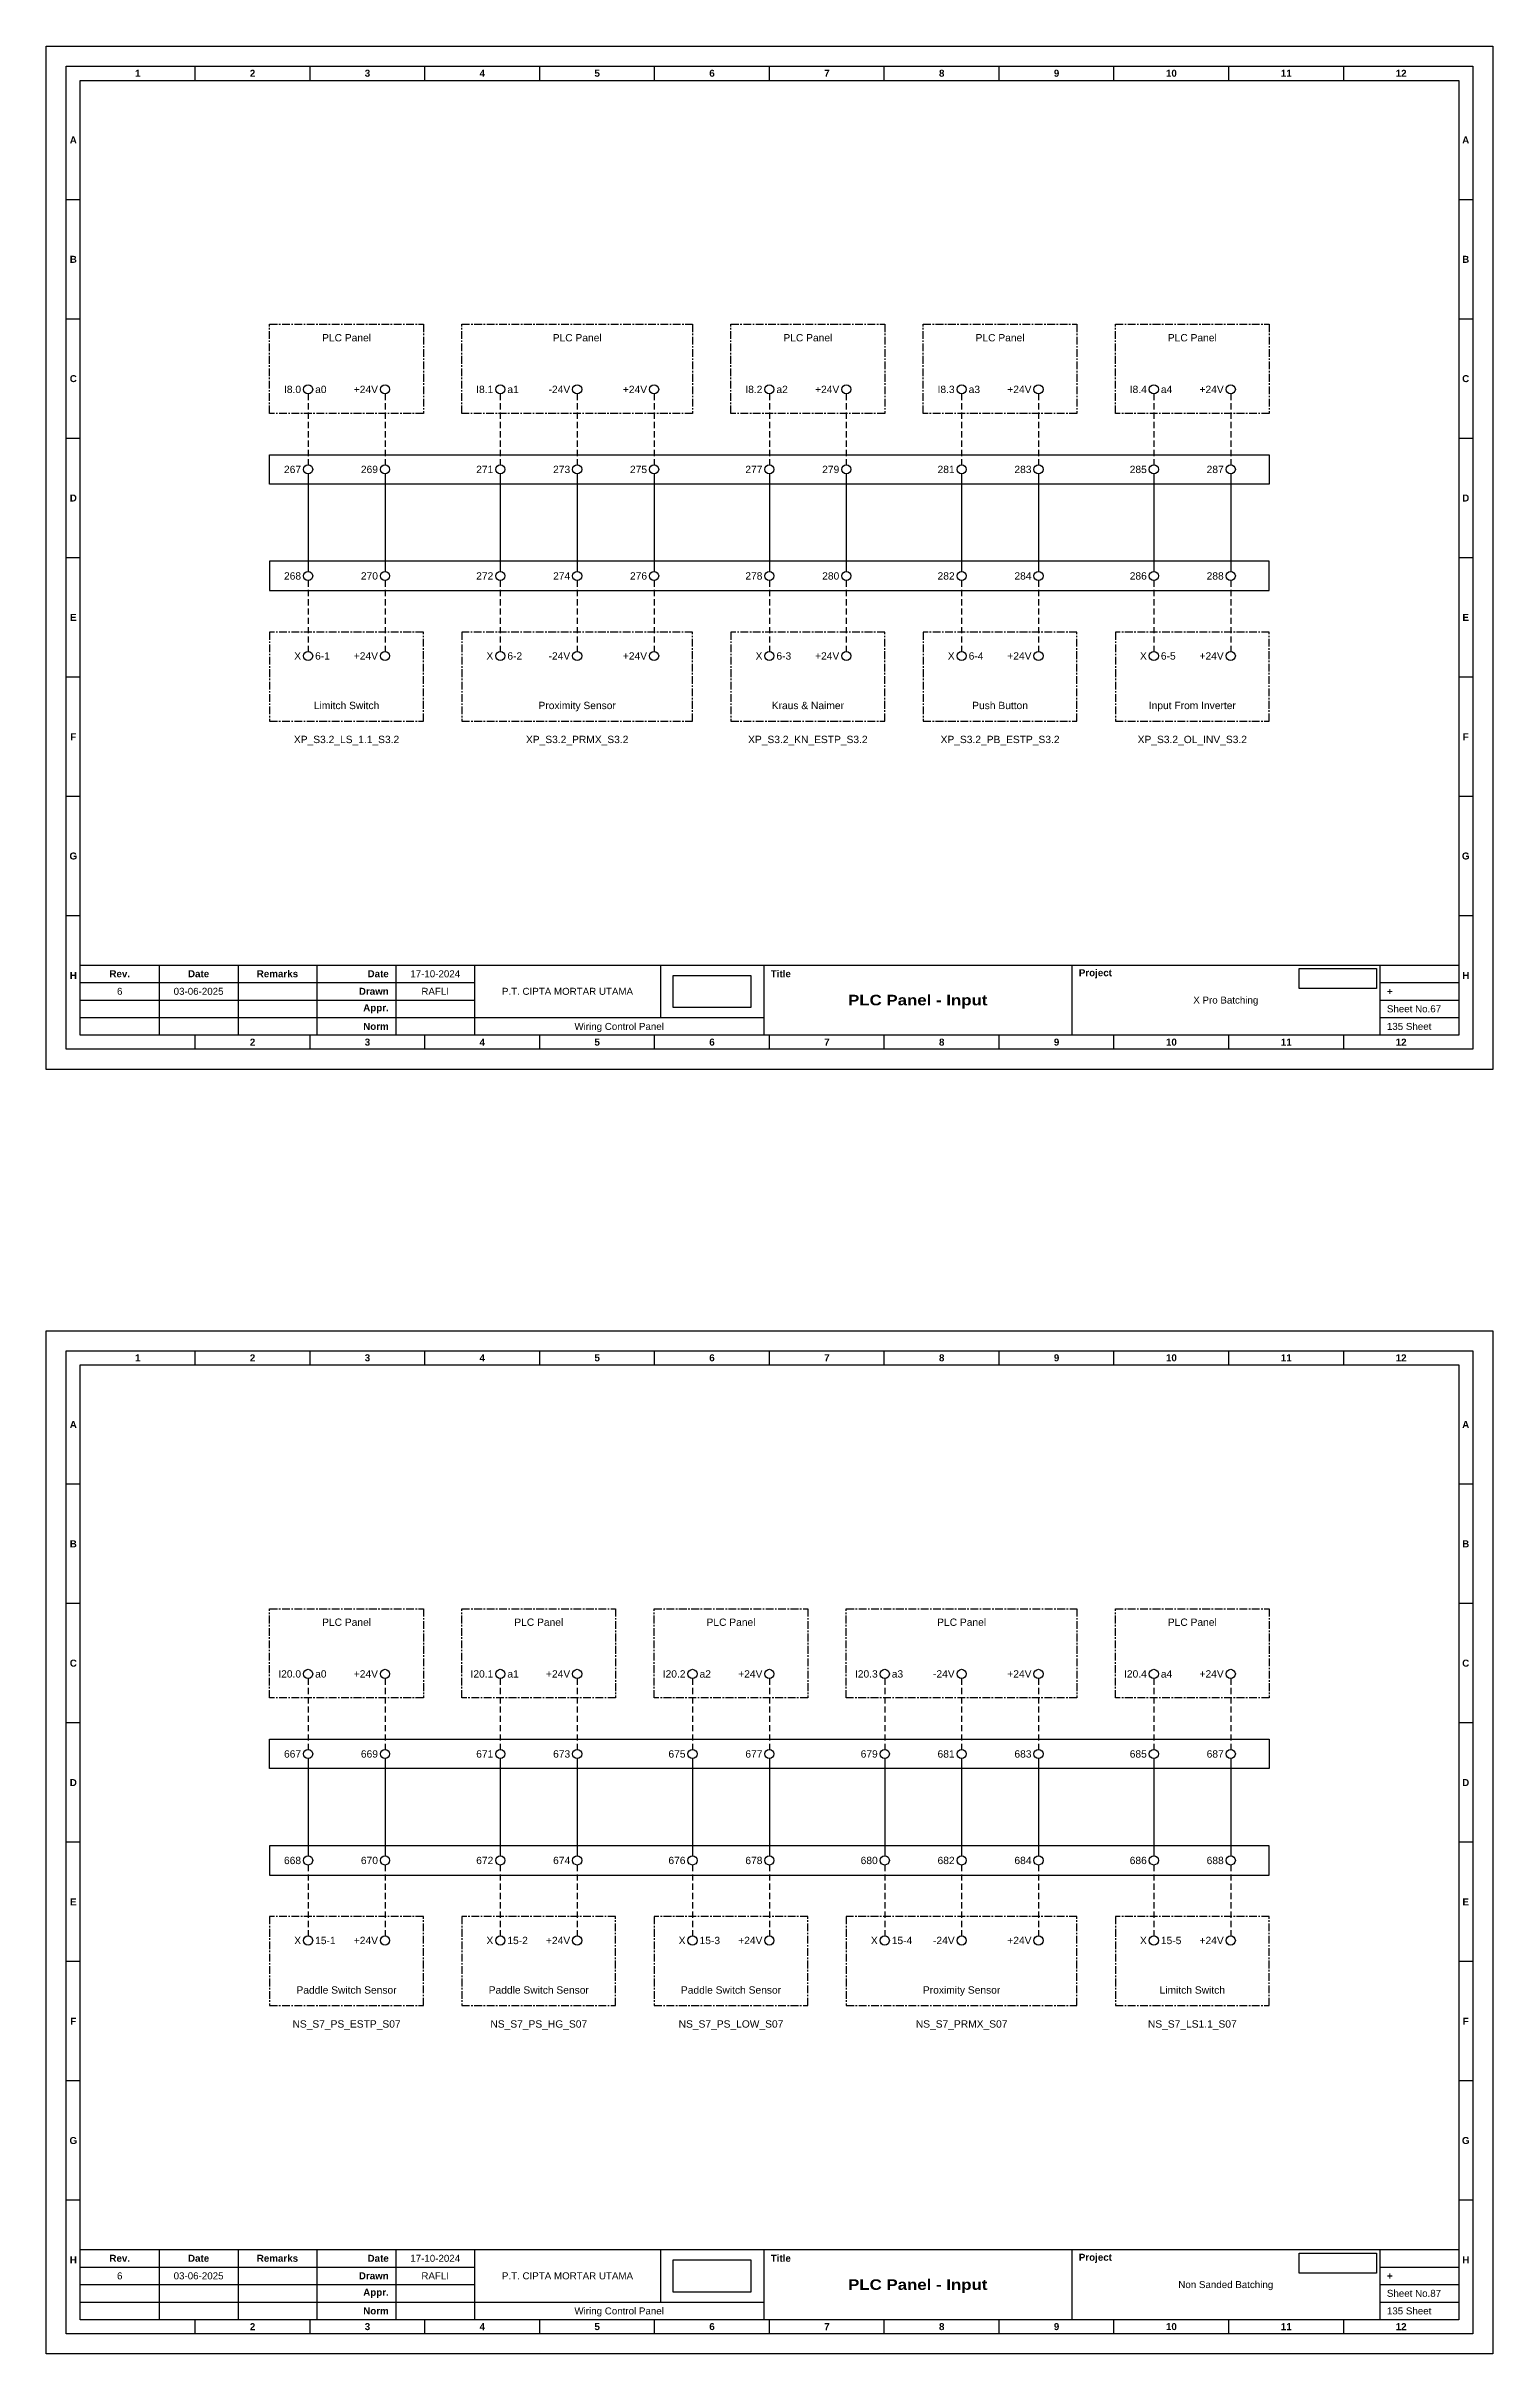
# Model space of a CAD drawing. Header units: millimetres. Extents: x 2277 to 9242, y 1004 to 1739.
# Drawn here: x 2277.3 to 2573.4, y 1003.8 to 1475.9 of the extents above; entities that cross this region are included whole.
import ezdxf
from ezdxf.enums import TextEntityAlignment as Align

# ---------------------------------------------------------------- set-up
doc = ezdxf.new("R2010")
doc.units = ezdxf.units.MM
doc.linetypes.add('CENTER', pattern=[50.8, 31.75, -6.35, 6.35, -6.35])
doc.linetypes.add('HIDDEN', pattern=[9.525, 6.35, -3.175])
doc.styles.add('Bold', font='ariblk.ttf', dxfattribs={"height": 25.4})
doc.styles.get("Standard").update_dxf_attribs({"font": 'arial.ttf'})
picture_1 = doc.add_image_def('image1.png', size_in_pixel=(2048, 847))
picture_2 = doc.add_image_def('image2.png', size_in_pixel=(2092, 542))

# ---------------------------------------------------------------- blocks, each defined once
blk = doc.blocks.new('KOP MU PROJECT')
at = {"color": 6, "ltscale": 50}
for p, q in [((27.74, 184.05), (27.74, 186.66)), ((49.13, 184.05), (49.13, 186.66)), ((70.51, 184.05), (70.51, 186.66)), ((91.89, 184.05), (91.89, 186.66)), ((113.27, 184.05), (113.27, 186.66)), ((134.66, 184.05), (134.66, 186.66)), ((156.04, 184.05), (156.04, 186.66)), ((177.42, 184.05), (177.42, 186.66)), ((198.8, 184.05), (198.8, 186.66)), ((220.19, 184.05), (220.19, 186.66)), ((241.57, 184.05), (241.57, 186.66)), ((6.36, 161.84), (3.75, 161.84)), ((265.59, 161.84), (262.98, 161.84)), ((6.36, 139.63), (3.75, 139.63)), ((265.59, 139.63), (262.98, 139.63)), ((6.36, 117.42), (3.75, 117.42)), ((265.59, 117.42), (262.98, 117.42)), ((6.36, 95.22), (3.75, 95.22)), ((265.59, 95.22), (262.98, 95.22)), ((6.36, 73.01), (3.75, 73.01)), ((265.59, 73.01), (262.98, 73.01)), ((6.36, 50.8), (3.75, 50.8)), ((265.59, 50.8), (262.98, 50.8)), ((6.36, 28.59), (3.75, 28.59)), ((265.59, 28.59), (262.98, 28.59)), ((27.74, 3.75), (27.74, 6.36)), ((49.13, 3.75), (49.13, 6.36)), ((70.51, 3.75), (70.51, 6.36)), ((91.89, 3.75), (91.89, 6.36)), ((113.27, 3.75), (113.27, 6.36)), ((134.66, 3.75), (134.66, 6.36)), ((156.04, 3.75), (156.04, 6.36)), ((177.42, 3.75), (177.42, 6.36)), ((198.8, 3.75), (198.8, 6.36)), ((220.19, 3.75), (220.19, 6.36)), ((241.57, 3.75), (241.57, 6.36))]:
    blk.add_line(p, q, dxfattribs=at)
at = {"ltscale": 50}
for p, q in [((6.36, 19.41), (262.98, 19.41)), ((21.04, 19.41), (21.04, 6.36)), ((35.72, 19.41), (35.72, 6.36)), ((50.41, 19.41), (50.41, 6.36)), ((65.09, 19.41), (65.09, 6.36)), ((79.77, 19.41), (79.77, 6.36)), ((114.35, 19.41), (114.35, 9.62)), ((133.6, 19.41), (133.6, 6.36)), ((190.95, 19.41), (190.95, 6.36)), ((248.3, 19.41), (248.3, 6.36)), ((6.36, 16.15), (79.77, 16.15)), ((6.36, 12.89), (79.77, 12.89)), ((248.3, 16.15), (262.98, 16.15)), ((248.3, 12.89), (262.98, 12.89)), ((6.36, 9.62), (133.6, 9.62)), ((248.3, 9.62), (262.98, 9.62))]:
    blk.add_line(p, q, dxfattribs=at)
at = {"color": 1, "ltscale": 50}
blk.add_lwpolyline([(269.34, 0), (0, 0), (0, 190.41), (269.34, 190.41)], close=True, dxfattribs=at)
at = {"color": 6, "ltscale": 50}
for points in [[(265.59, 3.75), (3.75, 3.75), (3.75, 186.66), (265.59, 186.66)], [(262.98, 6.36), (6.36, 6.36), (6.36, 184.05), (262.98, 184.05)]]:
    blk.add_lwpolyline(points, close=True, dxfattribs=at)
at = {"ltscale": 50, "char_height": 1.305, "attachment_point": 4}
for s, width, heights, insert in [('\\pxqc;{\\fArial|b1|i0|c0|p34;1}', 21.3825, [2.51], (6.36, 185.36)), ('\\pxqc;{\\fArial|b1|i0|c0|p34;2}', 21.3825, [2.51], (27.74, 185.36)), ('\\pxqc;{\\fArial|b1|i0|c0|p34;3}', 21.3825, [2.51], (49.13, 185.36)), ('\\pxqc;{\\fArial|b1|i0|c0|p34;4}', 21.3825, [2.51], (70.51, 185.36)), ('\\pxqc;{\\fArial|b1|i0|c0|p34;5}', 21.3825, [2.51], (91.89, 185.36)), ('\\pxqc;{\\fArial|b1|i0|c0|p34;6}', 21.3825, [2.51], (113.27, 185.36)), ('\\pxqc;{\\fArial|b1|i0|c0|p34;7}', 21.3825, [2.51], (134.66, 185.36)), ('\\pxqc;{\\fArial|b1|i0|c0|p34;8}', 21.3825, [2.51], (156.04, 185.36)), ('\\pxqc;{\\fArial|b1|i0|c0|p34;9}', 21.3825, [2.51], (177.42, 185.36)), ('\\pxqc;{\\fArial|b1|i0|c0|p34;10}', 21.3825, [2.51], (198.8, 185.36)), ('\\pxqc;{\\fArial|b1|i0|c0|p34;11}', 21.3825, [2.51], (220.19, 185.36)), ('\\pxqc;{\\fArial|b1|i0|c0|p34;12}', 21.3825, [2.51], (241.57, 185.36)), ('\\pxqc;{\\fArial|b1|i0|c0|p34;A}', 2.61, [2.51], (3.75, 172.95)), ('\\pxqc;{\\fArial|b1|i0|c0|p34;A}', 2.61, [2.51], (262.98, 172.95)), ('\\pxqc;{\\fArial|b1|i0|c0|p34;B}', 2.61, [2.51], (3.75, 150.74)), ('\\pxqc;{\\fArial|b1|i0|c0|p34;B}', 2.61, [2.51], (262.98, 150.74)), ('\\pxqc;{\\fArial|b1|i0|c0|p34;C}', 2.61, [2.51], (3.75, 128.53)), ('\\pxqc;{\\fArial|b1|i0|c0|p34;C}', 2.61, [2.51], (262.98, 128.53)), ('\\pxqc;{\\fArial|b1|i0|c0|p34;D}', 2.61, [2.51], (3.75, 106.32)), ('\\pxqc;{\\fArial|b1|i0|c0|p34;D}', 2.61, [2.51], (262.98, 106.32)), ('\\pxqc;{\\fArial|b1|i0|c0|p34;E}', 2.61, [2.51], (3.75, 84.11)), ('\\pxqc;{\\fArial|b1|i0|c0|p34;E}', 2.61, [2.51], (262.98, 84.11)), ('\\pxqc;{\\fArial|b1|i0|c0|p34;F}', 2.61, [2.51], (3.75, 61.9)), ('\\pxqc;{\\fArial|b1|i0|c0|p34;F}', 2.61, [2.51], (262.98, 61.9)), ('\\pxqc;{\\fArial|b1|i0|c0|p34;G}', 2.61, [2.51], (3.75, 39.69)), ('\\pxqc;{\\fArial|b1|i0|c0|p34;G}', 2.61, [2.51], (262.98, 39.69)), ('\\pxqc;{\\fArial|b1|i0|c0|p34;H}', 2.61, [2.51], (3.75, 17.47)), ('\\pxqc;{\\fArial|b1|i0|c0|p34;Rev.}', 14.6811, [2.88], (6.36, 17.78)), ('\\pxqc;{\\fArial|b1|i0|c0|p34;Date}', 14.6811, [2.88], (21.04, 17.78)), ('\\pxqc;{\\fArial|b1|i0|c0|p34;Remarks}', 14.6811, [2.88], (35.72, 17.78)), ('\\pxqr;{\\fArial|b1|i0|c0|p34;Date}', 13.3761, [2.88], (50.41, 17.78)), ('\\pxql;{\\fArial|b1|i0|c0|p34;Title}', 50.2419, [2.88], (134.9, 17.78)), ('\\pxql;{\\fArial|b1|i0|c0|p34;Project}', 50.2419, [2.88], (192.25, 17.78)), ('\\pxqc;{\\fArial|b1|i0|c0|p34;H}', 2.61, [2.51], (262.98, 17.47)), ('\\pxqr;{\\fArial|b1|i0|c0|p34;Drawn}', 13.3761, [2.88], (50.41, 14.52)), ('\\pxql;{\\fArial|b1|i0|c0|p34;+}', 14.6811, [2.88], (249.61, 14.52)), ('\\pxqr;{\\fArial|b1|i0|c0|p34;Appr.}', 13.3761, [2.88], (50.41, 11.26)), ('\\pxqr;{\\fArial|b1|i0|c0|p34;Norm}', 13.3761, [2.88], (50.41, 7.99)), ('\\pxqc;{\\fArial|b1|i0|c0|p34;2}', 21.3825, [2.51], (27.74, 5.06)), ('\\pxqc;{\\fArial|b1|i0|c0|p34;3}', 21.3825, [2.51], (49.13, 5.06)), ('\\pxqc;{\\fArial|b1|i0|c0|p34;4}', 21.3825, [2.51], (70.51, 5.06)), ('\\pxqc;{\\fArial|b1|i0|c0|p34;5}', 21.3825, [2.51], (91.89, 5.06)), ('\\pxqc;{\\fArial|b1|i0|c0|p34;6}', 21.3825, [2.51], (113.27, 5.06)), ('\\pxqc;{\\fArial|b1|i0|c0|p34;7}', 21.3825, [2.51], (134.66, 5.06)), ('\\pxqc;{\\fArial|b1|i0|c0|p34;8}', 21.3825, [2.51], (156.04, 5.06)), ('\\pxqc;{\\fArial|b1|i0|c0|p34;9}', 21.3825, [2.51], (177.42, 5.06)), ('\\pxqc;{\\fArial|b1|i0|c0|p34;10}', 21.3825, [2.51], (198.8, 5.06)), ('\\pxqc;{\\fArial|b1|i0|c0|p34;11}', 21.3825, [2.51], (220.19, 5.06)), ('\\pxqc;{\\fArial|b1|i0|c0|p34;12}', 21.3825, [2.51], (241.57, 5.06))]:
    blk.add_mtext_dynamic_manual_height_columns(s, width=width, gutter_width=0.0326, heights=heights, dxfattribs=dict(at, insert=insert))
at = {"ltscale": 50}
for tag, p in [('DATECREATED', (72.43, 17.78)), ('REV', (13.7, 14.52)), ('REVDATE', (28.38, 14.52)), ('REMARKS', (43.06, 14.52)), ('DRAWN', (72.43, 14.52)), ('COMPANY', (97.06, 14.52)), ('PROJECT', (219.62, 12.89)), ('NORM', (72.43, 7.99)), ('APPR', (72.43, 11.26)), ('DRAWINGCATEGORY', (106.68, 7.99)), ('DESCRIPTION', (162.27, 10.03))]:
    blk.add_attdef(tag, text='', height=1.3, dxfattribs=at).set_placement(p, align=Align.MIDDLE_CENTER)
at = {"ltscale": 50, "style": 'Bold'}
blk.add_attdef('TITLE', text='', height=1.96, dxfattribs=at).set_placement((162.27, 12.89), align=Align.MIDDLE_CENTER)
at = {"ltscale": 50}
for tag, p in [('TOTALSHEET', (249.61, 7.99)), ('SHEETNUMBER', (249.61, 11.26))]:
    blk.add_attdef(tag, text='', height=1.3, dxfattribs=at).set_placement(p, align=Align.MIDDLE_LEFT)
image = blk.add_image(picture_1, insert=(116.72, 11.48), size_in_units=(14.5, 6), dxfattribs=at)
image.dxf.flags = 15
image = blk.add_image(picture_2, insert=(233.29, 15.04), size_in_units=(14.36, 3.72), dxfattribs=at)
image.dxf.flags = 15

msp = doc.modelspace()

# ---------------------------------------------------------------- linework, layer by layer
at = {"linetype": 'HIDDEN', "ltscale": 0.2}
for p, q in [((2330.89, 1404.75), (2330.89, 1390.25)), ((2346.63, 1404.75), (2346.63, 1390.25)), ((2370.23, 1404.75), (2370.23, 1390.25)), ((2385.96, 1404.75), (2385.96, 1390.25)), ((2401.7, 1404.75), (2401.7, 1390.25)), ((2425.3, 1404.75), (2425.3, 1390.25)), ((2441.04, 1404.75), (2441.04, 1390.25)), ((2464.64, 1404.75), (2464.64, 1390.25)), ((2480.38, 1404.75), (2480.38, 1390.25)), ((2503.98, 1404.75), (2503.98, 1390.25)), ((2519.72, 1404.75), (2519.72, 1390.25)), ((2330.89, 1366.59), (2330.89, 1352.09)), ((2346.63, 1366.59), (2346.63, 1352.09)), ((2370.23, 1366.59), (2370.23, 1352.09)), ((2385.96, 1366.59), (2385.96, 1352.09)), ((2401.7, 1366.59), (2401.7, 1352.09)), ((2425.3, 1366.59), (2425.3, 1352.09)), ((2441.04, 1366.59), (2441.04, 1352.09)), ((2464.64, 1366.59), (2464.64, 1352.09)), ((2480.38, 1366.59), (2480.38, 1352.09)), ((2503.98, 1366.59), (2503.98, 1352.09)), ((2519.72, 1366.59), (2519.72, 1352.09)), ((2330.89, 1141.97), (2330.89, 1127.48)), ((2346.63, 1141.97), (2346.63, 1127.48)), ((2370.23, 1141.97), (2370.23, 1127.48)), ((2385.96, 1141.97), (2385.96, 1127.48)), ((2409.57, 1141.97), (2409.57, 1127.48)), ((2425.3, 1141.97), (2425.3, 1127.48)), ((2448.91, 1141.97), (2448.91, 1127.48)), ((2464.64, 1141.97), (2464.64, 1127.48)), ((2480.38, 1141.97), (2480.38, 1127.48)), ((2503.98, 1141.97), (2503.98, 1127.48)), ((2519.72, 1141.97), (2519.72, 1127.48)), ((2330.89, 1103.81), (2330.89, 1089.32)), ((2346.63, 1103.81), (2346.63, 1089.32)), ((2370.23, 1103.81), (2370.23, 1089.32)), ((2385.96, 1103.81), (2385.96, 1089.32)), ((2409.57, 1103.81), (2409.57, 1089.32)), ((2425.3, 1103.81), (2425.3, 1089.32)), ((2448.91, 1103.81), (2448.91, 1089.32)), ((2464.64, 1103.81), (2464.64, 1089.32)), ((2480.38, 1103.81), (2480.38, 1089.32)), ((2503.98, 1103.81), (2503.98, 1089.32)), ((2519.72, 1103.81), (2519.72, 1089.32))]:
    msp.add_line(p, q, dxfattribs=at)
at = {"ltscale": 0.2}
for p, q in [((2330.89, 1388.38), (2330.89, 1368.46)), ((2346.63, 1388.38), (2346.63, 1368.46)), ((2370.23, 1388.38), (2370.23, 1368.46)), ((2385.96, 1388.38), (2385.96, 1368.46)), ((2401.7, 1388.38), (2401.7, 1368.46)), ((2425.3, 1388.38), (2425.3, 1368.46)), ((2441.04, 1388.38), (2441.04, 1368.46)), ((2464.64, 1388.38), (2464.64, 1368.46)), ((2480.38, 1388.38), (2480.38, 1368.46)), ((2503.98, 1388.38), (2503.98, 1368.46)), ((2519.72, 1388.38), (2519.72, 1368.46)), ((2330.89, 1125.6), (2330.89, 1105.69)), ((2346.63, 1125.6), (2346.63, 1105.69)), ((2370.23, 1125.6), (2370.23, 1105.69)), ((2385.96, 1125.6), (2385.96, 1105.69)), ((2409.57, 1125.6), (2409.57, 1105.69)), ((2425.3, 1125.6), (2425.3, 1105.69)), ((2448.91, 1125.6), (2448.91, 1105.69)), ((2464.64, 1125.6), (2464.64, 1105.69)), ((2480.38, 1125.6), (2480.38, 1105.69)), ((2503.98, 1125.6), (2503.98, 1105.69)), ((2519.72, 1125.6), (2519.72, 1105.69))]:
    msp.add_line(p, q, dxfattribs=at)
at = {"linetype": 'CENTER', "ltscale": 0.05}
for points in [[(2323.02, 1419.01), (2354.49, 1419.01), (2354.49, 1400.79), (2323.02, 1400.79)], [(2362.36, 1419.01), (2409.57, 1419.01), (2409.57, 1400.79), (2362.36, 1400.79)], [(2417.44, 1419.01), (2448.91, 1419.01), (2448.91, 1400.79), (2417.44, 1400.79)], [(2456.77, 1419.01), (2488.25, 1419.01), (2488.25, 1400.79), (2456.77, 1400.79)], [(2496.11, 1419.01), (2527.59, 1419.01), (2527.59, 1400.79), (2496.11, 1400.79)], [(2323.02, 1337.83), (2354.49, 1337.83), (2354.49, 1356.05), (2323.02, 1356.05)], [(2362.36, 1337.83), (2409.57, 1337.83), (2409.57, 1356.05), (2362.36, 1356.05)], [(2417.44, 1337.83), (2448.91, 1337.83), (2448.91, 1356.05), (2417.44, 1356.05)], [(2456.77, 1337.83), (2488.25, 1337.83), (2488.25, 1356.05), (2456.77, 1356.05)], [(2496.11, 1337.83), (2527.59, 1337.83), (2527.59, 1356.05), (2496.11, 1356.05)], [(2323.02, 1156.24), (2354.49, 1156.24), (2354.49, 1138.01), (2323.02, 1138.01)], [(2362.36, 1156.24), (2393.83, 1156.24), (2393.83, 1138.01), (2362.36, 1138.01)], [(2401.7, 1156.24), (2433.17, 1156.24), (2433.17, 1138.01), (2401.7, 1138.01)], [(2441.04, 1156.24), (2488.25, 1156.24), (2488.25, 1138.01), (2441.04, 1138.01)], [(2496.11, 1156.24), (2527.59, 1156.24), (2527.59, 1138.01), (2496.11, 1138.01)], [(2323.02, 1075.05), (2354.49, 1075.05), (2354.49, 1093.28), (2323.02, 1093.28)], [(2362.36, 1075.05), (2393.83, 1075.05), (2393.83, 1093.28), (2362.36, 1093.28)], [(2401.7, 1075.05), (2433.17, 1075.05), (2433.17, 1093.28), (2401.7, 1093.28)], [(2441.04, 1075.05), (2488.25, 1075.05), (2488.25, 1093.28), (2441.04, 1093.28)], [(2496.11, 1075.05), (2527.59, 1075.05), (2527.59, 1093.28), (2496.11, 1093.28)]]:
    msp.add_lwpolyline(points, close=True, dxfattribs=at)
at = {"ltscale": 0.05}
for points in [[(2323.02, 1392.32), (2527.59, 1392.32), (2527.59, 1386.31), (2323.02, 1386.31)], [(2323.02, 1364.52), (2527.59, 1364.52), (2527.59, 1370.53), (2323.02, 1370.53)], [(2323.02, 1129.55), (2527.59, 1129.55), (2527.59, 1123.54), (2323.02, 1123.54)], [(2323.02, 1101.74), (2527.59, 1101.74), (2527.59, 1107.76), (2323.02, 1107.76)]]:
    msp.add_lwpolyline(points, close=True, dxfattribs=at)
for centre in [(2330.89, 1405.69), (2346.63, 1405.69), (2370.23, 1405.69), (2385.96, 1405.69), (2401.7, 1405.69), (2425.3, 1405.69), (2441.04, 1405.69), (2464.64, 1405.69), (2480.38, 1405.69), (2503.98, 1405.69), (2519.72, 1405.69), (2330.89, 1389.32), (2346.63, 1389.32), (2370.23, 1389.32), (2385.96, 1389.32), (2401.7, 1389.32), (2425.3, 1389.32), (2441.04, 1389.32), (2464.64, 1389.32), (2480.38, 1389.32), (2503.98, 1389.32), (2519.72, 1389.32), (2330.89, 1367.53), (2346.63, 1367.53), (2370.23, 1367.53), (2385.96, 1367.53), (2401.7, 1367.53), (2425.3, 1367.53), (2441.04, 1367.53), (2464.64, 1367.53), (2480.38, 1367.53), (2503.98, 1367.53), (2519.72, 1367.53), (2330.89, 1351.16), (2346.63, 1351.16), (2370.23, 1351.16), (2385.96, 1351.16), (2401.7, 1351.16), (2425.3, 1351.16), (2441.04, 1351.16), (2464.64, 1351.16), (2480.38, 1351.16), (2503.98, 1351.16), (2519.72, 1351.16), (2330.89, 1142.91), (2346.63, 1142.91), (2370.23, 1142.91), (2385.96, 1142.91), (2409.57, 1142.91), (2425.3, 1142.91), (2448.91, 1142.91), (2464.64, 1142.91), (2480.38, 1142.91), (2503.98, 1142.91), (2519.72, 1142.91), (2330.89, 1126.54), (2346.63, 1126.54), (2370.23, 1126.54), (2385.96, 1126.54), (2409.57, 1126.54), (2425.3, 1126.54), (2448.91, 1126.54), (2464.64, 1126.54), (2480.38, 1126.54), (2503.98, 1126.54), (2519.72, 1126.54), (2330.89, 1104.75), (2346.63, 1104.75), (2370.23, 1104.75), (2385.96, 1104.75), (2409.57, 1104.75), (2425.3, 1104.75), (2448.91, 1104.75), (2464.64, 1104.75), (2480.38, 1104.75), (2503.98, 1104.75), (2519.72, 1104.75), (2330.89, 1088.38), (2346.63, 1088.38), (2370.23, 1088.38), (2385.96, 1088.38), (2409.57, 1088.38), (2425.3, 1088.38), (2448.91, 1088.38), (2464.64, 1088.38), (2480.38, 1088.38), (2503.98, 1088.38), (2519.72, 1088.38)]:
    msp.add_circle(centre, 0.938)

# ---------------------------------------------------------------- block references
at = {"xscale": 1.099296583304004, "yscale": 1.099296583304004, "zscale": 1.099296583304004}
for p, values in [((2277.28, 1266.59), {'TITLE': 'PLC Panel - Input', 'PROJECT': 'X Pro Batching', 'COMPANY': 'P.T. CIPTA MORTAR UTAMA', 'DRAWINGCATEGORY': 'Wiring Control Panel', 'DRAWN': 'RAFLI', 'DATECREATED': '17-10-2024', 'REVDATE': '03-06-2025', 'REV': '6', 'SHEETNUMBER': 'Sheet No.67', 'TOTALSHEET': '135 Sheet'}), ((2277.28, 1003.81), {'TITLE': 'PLC Panel - Input', 'PROJECT': 'Non Sanded Batching', 'COMPANY': 'P.T. CIPTA MORTAR UTAMA', 'DRAWINGCATEGORY': 'Wiring Control Panel', 'DRAWN': 'RAFLI', 'DATECREATED': '17-10-2024', 'REVDATE': '03-06-2025', 'REV': '6', 'SHEETNUMBER': 'Sheet No.87', 'TOTALSHEET': '135 Sheet'})]:
    msp.add_blockref('KOP MU PROJECT', p, dxfattribs=at).add_auto_attribs(values)

# ---------------------------------------------------------------- texts
for s, p in [('PLC Panel', (2338.76, 1417.01)), ('PLC Panel', (2385.96, 1417.01)), ('PLC Panel', (2433.17, 1417.01)), ('PLC Panel', (2472.51, 1417.01)), ('PLC Panel', (2511.85, 1417.01)), ('XP_S3.2_LS_1.1_S3.2', (2338.76, 1334.83)), ('XP_S3.2_PRMX_S3.2', (2385.96, 1334.83)), ('XP_S3.2_KN_ESTP_S3.2', (2433.17, 1334.83)), ('XP_S3.2_PB_ESTP_S3.2', (2472.51, 1334.83)), ('XP_S3.2_OL_INV_S3.2', (2511.85, 1334.83)), ('PLC Panel', (2338.76, 1154.24)), ('PLC Panel', (2378.1, 1154.24)), ('PLC Panel', (2417.44, 1154.24)), ('PLC Panel', (2464.64, 1154.24)), ('PLC Panel', (2511.85, 1154.24)), ('NS_S7_PS_ESTP_S07', (2338.76, 1072.05)), ('NS_S7_PS_HG_S07', (2378.1, 1072.05)), ('NS_S7_PS_LOW_S07', (2417.44, 1072.05)), ('NS_S7_PRMX_S07', (2464.64, 1072.05)), ('NS_S7_LS1.1_S07', (2511.85, 1072.05))]:
    msp.add_text(s, height=1.5).set_placement(p, align=Align.TOP_CENTER)
for s, p in [('I8.0', (2329.45, 1405.69)), ('+24V', (2345.19, 1405.69)), ('I8.1', (2368.79, 1405.69)), ('-24V', (2384.53, 1405.69)), ('+24V', (2400.26, 1405.69)), ('I8.2', (2423.87, 1405.69)), ('+24V', (2439.6, 1405.69)), ('I8.3', (2463.21, 1405.69)), ('+24V', (2478.94, 1405.69)), ('I8.4', (2502.54, 1405.69)), ('+24V', (2518.28, 1405.69)), ('267', (2329.45, 1389.32)), ('269', (2345.19, 1389.32)), ('271', (2368.79, 1389.32)), ('273', (2384.53, 1389.32)), ('275', (2400.26, 1389.32)), ('277', (2423.87, 1389.32)), ('279', (2439.6, 1389.32)), ('281', (2463.21, 1389.32)), ('283', (2478.94, 1389.32)), ('285', (2502.54, 1389.32)), ('287', (2518.28, 1389.32)), ('268', (2329.45, 1367.53)), ('270', (2345.19, 1367.53)), ('272', (2368.79, 1367.53)), ('274', (2384.53, 1367.53)), ('276', (2400.26, 1367.53)), ('278', (2423.87, 1367.53)), ('280', (2439.6, 1367.53)), ('282', (2463.21, 1367.53)), ('284', (2478.94, 1367.53)), ('286', (2502.54, 1367.53)), ('288', (2518.28, 1367.53)), ('X', (2329.45, 1351.16)), ('+24V', (2345.19, 1351.16)), ('X', (2368.79, 1351.16)), ('-24V', (2384.53, 1351.16)), ('+24V', (2400.26, 1351.16)), ('X', (2423.87, 1351.16)), ('+24V', (2439.6, 1351.16)), ('X', (2463.21, 1351.16)), ('+24V', (2478.94, 1351.16)), ('X', (2502.54, 1351.16)), ('+24V', (2518.28, 1351.16)), ('I20.0', (2329.45, 1142.91)), ('+24V', (2345.19, 1142.91)), ('I20.1', (2368.79, 1142.91)), ('+24V', (2384.53, 1142.91)), ('I20.2', (2408.13, 1142.91)), ('+24V', (2423.87, 1142.91)), ('I20.3', (2447.47, 1142.91)), ('-24V', (2463.21, 1142.91)), ('+24V', (2478.94, 1142.91)), ('I20.4', (2502.54, 1142.91)), ('+24V', (2518.28, 1142.91)), ('667', (2329.45, 1126.54)), ('669', (2345.19, 1126.54)), ('671', (2368.79, 1126.54)), ('673', (2384.53, 1126.54)), ('675', (2408.13, 1126.54)), ('677', (2423.87, 1126.54)), ('679', (2447.47, 1126.54)), ('681', (2463.21, 1126.54)), ('683', (2478.94, 1126.54)), ('685', (2502.54, 1126.54)), ('687', (2518.28, 1126.54)), ('668', (2329.45, 1104.75)), ('670', (2345.19, 1104.75)), ('672', (2368.79, 1104.75)), ('674', (2384.53, 1104.75)), ('676', (2408.13, 1104.75)), ('678', (2423.87, 1104.75)), ('680', (2447.47, 1104.75)), ('682', (2463.21, 1104.75)), ('684', (2478.94, 1104.75)), ('686', (2502.54, 1104.75)), ('688', (2518.28, 1104.75)), ('X', (2329.45, 1088.38)), ('+24V', (2345.19, 1088.38)), ('X', (2368.79, 1088.38)), ('+24V', (2384.53, 1088.38)), ('X', (2408.13, 1088.38)), ('+24V', (2423.87, 1088.38)), ('X', (2447.47, 1088.38)), ('-24V', (2463.21, 1088.38)), ('+24V', (2478.94, 1088.38)), ('X', (2502.54, 1088.38)), ('+24V', (2518.28, 1088.38))]:
    msp.add_text(s, height=1.5).set_placement(p, align=Align.MIDDLE_RIGHT)
for s, p in [('a0', (2332.33, 1405.69)), ('a1', (2371.67, 1405.69)), ('a2', (2426.74, 1405.69)), ('a3', (2466.08, 1405.69)), ('a4', (2505.42, 1405.69)), ('6-1', (2332.33, 1351.16)), ('6-2', (2371.67, 1351.16)), ('6-3', (2426.74, 1351.16)), ('6-4', (2466.08, 1351.16)), ('6-5', (2505.42, 1351.16)), ('a0', (2332.33, 1142.91)), ('a1', (2371.67, 1142.91)), ('a2', (2411.01, 1142.91)), ('a3', (2450.34, 1142.91)), ('a4', (2505.42, 1142.91)), ('15-1', (2332.33, 1088.38)), ('15-2', (2371.67, 1088.38)), ('15-3', (2411.01, 1088.38)), ('15-4', (2450.34, 1088.38)), ('15-5', (2505.42, 1088.38))]:
    msp.add_text(s, height=1.5).set_placement(p, align=Align.MIDDLE_LEFT)
for s, p in [('Limitch Switch', (2338.76, 1339.83)), ('Proximity Sensor', (2385.96, 1339.83)), ('Kraus & Naimer', (2433.17, 1339.83)), ('Push Button', (2472.51, 1339.83)), ('Input From Inverter', (2511.85, 1339.83)), ('Paddle Switch Sensor', (2338.76, 1077.05)), ('Paddle Switch Sensor', (2378.1, 1077.05)), ('Paddle Switch Sensor', (2417.44, 1077.05)), ('Proximity Sensor', (2464.64, 1077.05)), ('Limitch Switch', (2511.85, 1077.05))]:
    msp.add_text(s, height=1.5).set_placement(p, align=Align.BOTTOM_CENTER)

doc.saveas('drawing.dxf')
